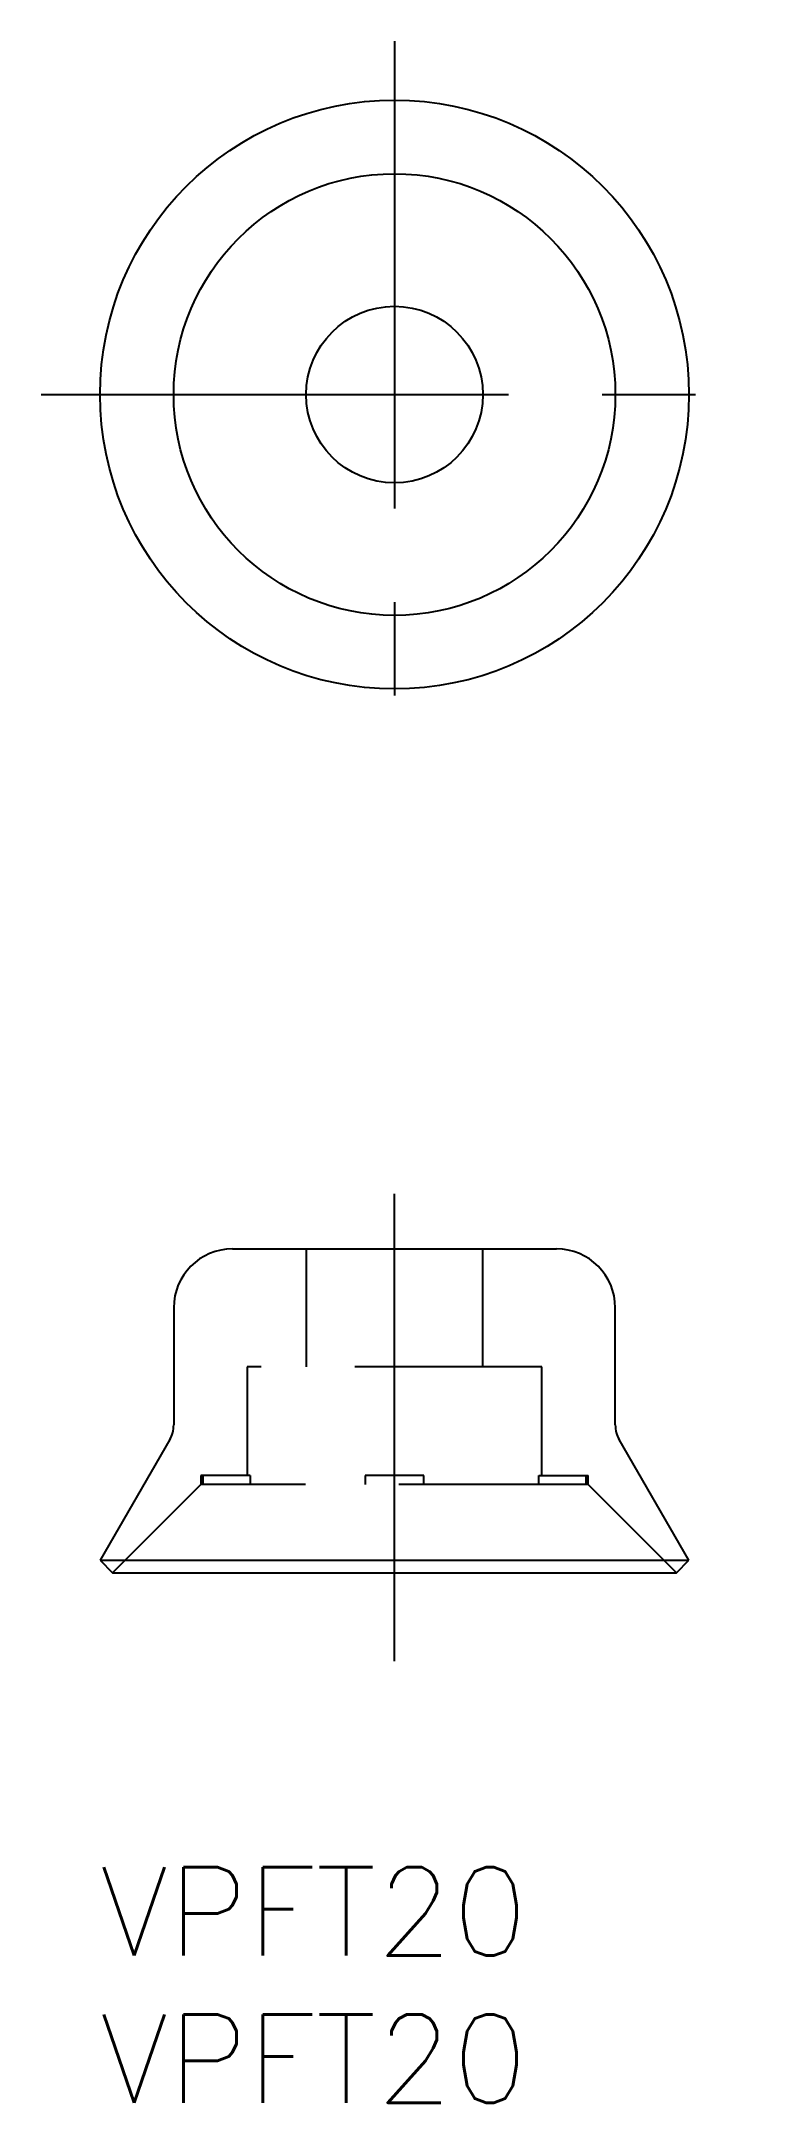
# Model space of a CAD drawing. Extents: x -2 to 22, y -8 to 62.
import ezdxf

# ---------------------------------------------------------------- set-up
doc = ezdxf.new("R2010")
doc.units = 0
doc.header["$LTSCALE"] = 0.5
doc.linetypes.add('CENTER', pattern=[50.8, 31.75, -6.35, 6.35, -6.35])
doc.linetypes.add('DASHED', pattern=[19.05, 12.7, -6.35])
for name, color, linetype in [('MSM_CENTER', 1, 'CENTER'), ('MSM_CONTINUOUS', 7, 'CONTINUOUS'), ('MSM_DASHED', 4, 'DASHED'), ('MSM_PART_NUMBER', 7, 'CONTINUOUS')]:
    doc.layers.add(name, color=color, linetype=linetype)
doc.styles.get("Standard").update_dxf_attribs({"font": 'txt.shx', "height": 3, "bigfont": 'bigfont.shx'})

msp = doc.modelspace()

# ---------------------------------------------------------------- linework, layer by layer
at = {"layer": 'MSM_CENTER'}
for p, q in [((10, 62.018), (10, 37.982)), ((-2, 50.018), (22, 50.018)), ((10, 7), (10, 24))]:
    msp.add_line(p, q, dxfattribs=at)
at = {"layer": 'MSM_CONTINUOUS'}
for p, q in [((4.5, 21), (15.5, 21)), ((2.5, 19), (2.5, 15.022)), ((17.5, 15.022), (17.5, 19)), ((2.366, 14.522), (0, 10.424)), ((20, 10.424), (17.634, 14.522)), ((0, 10.424), (0.424, 10)), ((0, 10.424), (20, 10.424)), ((0.424, 10), (19.576, 10)), ((19.576, 10), (20, 10.424))]:
    msp.add_line(p, q, dxfattribs=at)
for radius in [10, 7.5, 3]:
    msp.add_circle((10, 50.018), radius, dxfattribs=at)
for centre, radius, start, end in [((4.5, 19), 2, 90, 180), ((15.5, 19), 2, 0, 90), ((1.5, 15.022), 1, 330, 0), ((18.5, 15.022), 1, 180, 210)]:
    msp.add_arc(centre, radius, start, end, dxfattribs=at)
at = {"layer": 'MSM_DASHED'}
for p, q in [((7, 21), (7, 17)), ((13, 17), (13, 21)), ((15, 17), (5, 17)), ((5, 17), (5, 13.3)), ((15, 13.3), (15, 17)), ((3.424, 13), (0.424, 10)), ((5.101, 13.3), (3.424, 13.3)), ((3.424, 13.3), (3.424, 13)), ((16.499, 13), (3.424, 13)), ((3.501, 13), (3.501, 13.3)), ((5.101, 13.3), (5.101, 13)), ((11, 13.3), (9, 13.3)), ((9, 13.3), (9, 13)), ((11, 13), (11, 13.3)), ((14.899, 13), (14.899, 13.3)), ((14.899, 13.3), (16.576, 13.3)), ((16.499, 13.3), (16.499, 13)), ((16.576, 13), (16.499, 13)), ((16.576, 13), (16.576, 13.3)), ((19.576, 10), (16.576, 13))]:
    msp.add_line(p, q, dxfattribs=at)

# ---------------------------------------------------------------- texts
at = {"layer": 'MSM_PART_NUMBER'}
for p in [(0, -3), (0, -8)]:
    msp.add_text('VPFT20', height=3, dxfattribs=at).set_placement(p)

doc.saveas('drawing.dxf')
